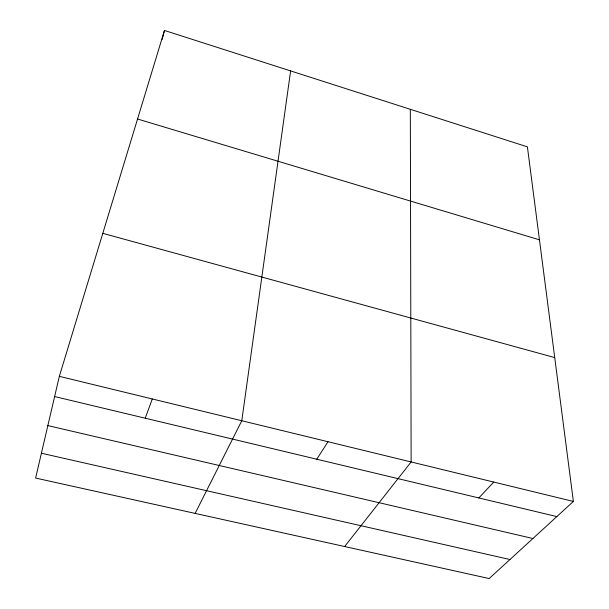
<?xml version="1.0" encoding="UTF-8"?>
<svg xmlns="http://www.w3.org/2000/svg" width="609" height="609" viewBox="0 0 609 609"><rect width="100%" height="100%" fill="white"/><g stroke="black" fill="none" stroke-linecap="round" stroke-linejoin="round"><path stroke-width="0.91" d="M290.622 70.918L241.781 420.743L195.131 513.395M59.339 376.339L35.619 478.057L489.179 578.55L573.381 501.443L527.402 146.86L164.468 30.45L59.339 376.339L573.381 501.443M162.161 39.463L164.468 30.45M145.224 418.208L152.288 398.964M316.756 459.209L328 441.723M344.641 546.524L411.136 461.957L410.321 109.308M478.834 497.949L493.732 482.062M41.412 453.225L509.954 559.526M47.852 425.6L532.905 538.508M54.627 396.55L556.839 516.592M102.807 233.331L554.723 357.59M137.55 119.014L539.46 239.832"/></g></svg>
